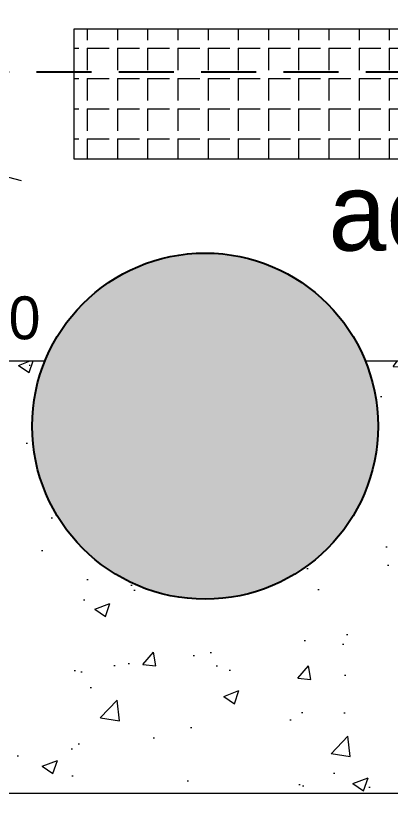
# Model space of a CAD drawing. Header units: centimetres. Extents: x -72470 to -43129, y -18750 to -16337.
# Drawn here: x -62826.5 to -62739.8, y -17311.1 to -17124.7 of the extents above; entities that cross this region are included whole.
import ezdxf

# ---------------------------------------------------------------- set-up
doc = ezdxf.new("R2010")
doc.units = ezdxf.units.CM
doc.header["$MEASUREMENT"] = 0
doc.linetypes.add('DUZ', pattern=[0])
doc.linetypes.add('HIDDENX2', pattern=[19.049999999999997, 12.7, -6.349999999999998])
doc.layers.get('0').update_dxf_attribs({"linetype": 'DUZ', "lineweight": 0})
doc.layers.get('Defpoints').update_dxf_attribs({"lineweight": 0})
for name, color, linetype in [('11-021_500-BLOK B-str_zemin_kat$0$2DKOLON', 4, 'Continuous'), ('11-021_500-BLOK B-str_zemin_kat$0$2DTARAMA1', 253, 'Continuous'), ('S2000-002 Çizgi', 7, 'Continuous')]:
    doc.layers.add(name, color=color, linetype=linetype)
doc.layers.add('M-OLCU-IC', color=155, linetype='Continuous', lineweight=0)
doc.layers.add('TEFRIS', color=30, linetype='Continuous', lineweight=9)
doc.styles.add('ARIAL', font='arial.ttf', dxfattribs={"width": 0.6})
doc.styles.add('TAKSİM', font='GOTHIC.TTF', dxfattribs={"height": 20})
doc.dimstyles.new('E_100', dxfattribs={"dimtxt": 10, "dimasz": 10, "dimexe": 5, "dimexo": 30, "dimgap": 3, "dimtad": 1, "dimtoh": 1, "dimdec": 0, "dimzin": 12, "dimdsep": 46, "dimtxsty": 'ARIAL', "dimblk": 'OBLIQUE', "dimcen": 5, "dimdle": 1, "dimclrt": 256, "dimadec": 0, "dimazin": 3, "dimtfac": 1, "dimtdec": 0, "dimtofl": 0, "dimtmove": 2, "dimatfit": 3, "dimldrblk": 'OBLIQUE', "dimfxl": 5, "dimtolj": 1, "dimtzin": 0, "dimarcsym": 0})

# ---------------------------------------------------------------- blocks, each defined once
blk = doc.blocks.new('_OBLIQUE')
at = {"layer": 'M-OLCU-IC', "linetype": 'ByBlock'}
for p, q in [((-0.5, -0.5), (0.5, 0.5)), ((0, 0), (0, 0))]:
    blk.add_line(p, q, dxfattribs=at)
blk = doc.blocks.new('*D84')
at = {"color": 0, "linetype": 'Continuous', "lineweight": -2, "transparency": 16777216}
for p, q in [((-63025.86045287304, -17334.34602291379), (-63025.86045287304, -17342.56599142592)), ((-61102.81231598725, -17334.34602291568), (-61102.81231598725, -17342.56599142592)), ((-63026.86045287304, -17337.56599142592), (-61101.81231598725, -17337.56599142592))]:
    blk.add_line(p, q, dxfattribs=at)
at = {"layer": 'Defpoints', "color": 0, "linetype": 'Continuous', "transparency": 16777216}
for p in [(-63025.86045287304, -17304.34602291379), (-61102.81231598725, -17304.34602291568), (-61102.81231598725, -17337.56599142592)]:
    blk.add_point(p, dxfattribs=at)
at = {"color": 0, "linetype": 'Continuous', "lineweight": -2, "transparency": 16777216, "xscale": 10, "yscale": 10, "zscale": 10, "rotation": 180}
blk.add_blockref('_OBLIQUE', (-63025.86045287304, -17337.56599142592), dxfattribs=at)
at = {"color": 0, "linetype": 'Continuous', "lineweight": -2, "transparency": 16777216, "xscale": 10, "yscale": 10, "zscale": 10}
blk.add_blockref('_OBLIQUE', (-61102.81231598725, -17337.56599142592), dxfattribs=at)
at = {"linetype": 'Continuous', "transparency": 16777216, "insert": (-62064.33638443015, -17329.4568509075), "char_height": 10, "attachment_point": 5, "style": 'ARIAL'}
blk.add_mtext('\\A1;1923', dxfattribs=at)

msp = doc.modelspace()

# ---------------------------------------------------------------- hatches: boundary and pattern name
h = msp.add_hatch()
h.set_pattern_fill('ANGLE', color=256, angle=270.0000000000001)
h.set_pattern_definition([(270, (-68544.7759649331, -14910.8792413751), (6.985, 1.297690322819841e-14), [5.079999999999997, -1.904999999999999]), (360, (-68544.7759649331, -14910.8792413751), (-1.21997471109608e-14, 6.985), [5.079999999999996, -1.904999999999999])])
h.paths.add_polyline_path([(-62813.18033938704, -17127.65183808906), (-62813.18033938704, -17157.65183808906), (-62693.18033938704, -17157.65183808906), (-62693.18033938704, -17127.65183808906)])
h = msp.add_hatch()
h.set_pattern_fill('AR-CONC', color=256, scale=5)
h.set_pattern_definition([(49.99999999999999, (0, -12), (35.86300913003767, -3.137606749129755), [3.75, -41.25]), (355, (0, -12), (-6.937566680650001, 37.60960668500059), [3, -33]), (100.45144446, (2.98858405, -12.2614672), (28.9254423363556, 34.47199954843147), [3.187009599999999, -35.05710559999999]), (46.18420000000001, (0, -2), (53.36206653357862, -8.275964039653827), [5.625, -61.875]), (96.63563549, (4.44683725, -2.68966535), (46.73309728371142, 48.70593003872752), [4.7805171, -52.58568799999999]), (351.1841639899999, (0, -2), (46.73309725273866, 48.70593001349951), [4.5, -49.50000005]), (21, (5, -4.5), (29.84535260592308, -20.13094453326694), [3.75, -41.25]), (326.0000000000001, (5, -4.5), (12.16576659607909, 36.25750225234265), [3, -33]), (71.45144474, (7.487112700000001, -6.1775787), (42.01111883649855, 16.12655764031769), [3.1870095, -35.0571056]), (37.50000000000001, (0, -12), (0.6079927658645334, 16.64469269156557), [0, -32.59999999999999, 0, -33.5, 0, -33.125]), (7.499999999999999, (0, -12), (13.15347687210743, 19.72058559411801), [0, -19.1, 0, -31.85, 0, -12.625]), (327.5, (-11.15, -12), (26.69112180862045, -1.127743586718988), [0, -12.5, 0, -39, 0, -51.75]), (317.5, (-16.15, -12), (29.15930846711931, 5.005249116615886), [0, -16.25, 0, -25.9, 0, -36.75])])
edge = h.paths.add_edge_path(flags=17)
edge.add_spline(control_points=[(-63000.59777136804, -17224.93781082943), (-62999.41364008922, -17224.76911803876), (-62975.32572138096, -17221.53683973845), (-62946.77966866141, -17221.80891537102), (-62925.85871703495, -17217.42716224168)], knot_values=[145.1238663494258, 145.1238663494258, 145.1238663494258, 145.1238663494258, 148.1754165940361, 206.6461398008984, 206.6461398008984, 206.6461398008984, 206.6461398008984], degree=3, periodic=0)
edge.add_line((-62925.85871703495, -17217.42716224168), (-62925.85871703495, -17204.34602291379))
edge.add_line((-62925.85871703495, -17204.34602291379), (-62932.51297999248, -17204.34602291379))
edge.add_arc((-62952.09056465681, -17194.31017822033), 21.99999999999724, 207.140545782196, 332.85945421780394, ccw=False)
edge.add_line((-62971.66814932113, -17204.34602291379), (-62980.17639724302, -17204.34602291379))
edge.add_arc((-62999.75398190734, -17194.31017822033), 21.99999999999724, 207.140545782196, 332.85945421780394, ccw=False)
edge.add_line((-63019.33156657167, -17204.34602291379), (-63025.86045287304, -17204.34602291379))
edge.add_line((-63025.86045287304, -17204.34602291379), (-63025.86045287304, -17224.93781082944))
edge.add_line((-63025.86045287304, -17224.93781082944), (-63000.59777136806, -17224.93781082944))
edge = h.paths.add_edge_path(flags=16)
edge.add_spline(control_points=[(-62925.85871703495, -17217.42716224168), (-62946.77966866141, -17221.80891537102), (-62975.32572138096, -17221.53683973845), (-62999.41364008922, -17224.76911803876), (-63000.59777136804, -17224.93781082943)], knot_values=[145.1238663494258, 145.1238663494258, 145.1238663494258, 145.1238663494258, 203.5945895562882, 206.6461398008984, 206.6461398008984, 206.6461398008984, 206.6461398008984], degree=3, periodic=0)
edge.add_line((-63000.59777136806, -17224.93781082944), (-62925.85871703495, -17224.93781082944))
edge.add_line((-62925.85871703495, -17224.93781082944), (-62925.85871703495, -17217.42716224168))
edge = h.paths.add_edge_path()
edge.add_spline(control_points=[(-62898.36563170222, -17204.34602291372), (-62904.39054471967, -17211.07082708653), (-62914.15263180435, -17214.97540113121), (-62925.85871703495, -17217.42716224168)], knot_values=[112.4072250811205, 112.4072250811205, 112.4072250811205, 112.4072250811205, 145.1238663494258, 145.1238663494258, 145.1238663494258, 145.1238663494258], degree=3, periodic=0)
edge.add_line((-62925.85871703495, -17217.42716224168), (-62925.85871703495, -17224.93781082944))
edge.add_line((-62925.85871703495, -17224.93781082944), (-63000.59777136806, -17224.93781082944))
edge.add_spline(control_points=[(-63000.59777136804, -17224.93781082943), (-63009.58528071534, -17226.21818240657), (-63017.95942596269, -17227.98069402044), (-63025.86045287303, -17230.11510430332)], knot_values=[206.6461398008984, 206.6461398008984, 206.6461398008984, 206.6461398008984, 229.8072848849088, 229.8072848849088, 229.8072848849088, 229.8072848849088], degree=3, periodic=0)
edge.add_line((-63025.86045287304, -17230.11510430332), (-63025.86045287304, -17304.34602291379))
edge.add_line((-63025.86045287304, -17304.34602291379), (-62737.74342401414, -17304.36617192873))
edge.add_line((-62737.74342401414, -17304.36617192873), (-62737.74342401414, -17204.36617192873))
edge.add_line((-62737.74342401414, -17204.36617192873), (-62745.55702553138, -17204.36292320136))
edge.add_arc((-62784.73194810706, -17219.22770522283), 41.90031388135831, -16.21921756997392, 20.779067573055272, ccw=False)
edge.add_arc((-62782.81231581029, -17219.45817461847), 39.99394929273181, 196.6703255361228, 343.3296744638772, ccw=False)
edge.add_arc((-62782.59594904222, -17219.44742805441), 40.20433856620848, 157.9375905672828, 196.5965430335922, ccw=False)
edge.add_line((-62819.85633554484, -17204.34602291379), (-62898.36563170228, -17204.34602291379))
edge = h.paths.add_edge_path(flags=17)
edge.add_spline(control_points=[(-62925.85871703495, -17217.42716224168), (-62914.15263180435, -17214.97540113121), (-62904.39054471967, -17211.07082708653), (-62898.36563170222, -17204.34602291372)], knot_values=[112.4072250811205, 112.4072250811205, 112.4072250811205, 112.4072250811205, 145.1238663494258, 145.1238663494258, 145.1238663494258, 145.1238663494258], degree=3, periodic=0)
edge.add_line((-62898.36563170228, -17204.34602291379), (-62925.85871703495, -17204.34602291379))
edge.add_line((-62925.85871703495, -17204.34602291379), (-62925.85871703495, -17217.42716224168))
edge = h.paths.add_edge_path(flags=17)
edge.add_spline(control_points=[(-63025.86045287303, -17230.11510430332), (-63017.95942596269, -17227.98069402044), (-63009.58528071534, -17226.21818240657), (-63000.59777136804, -17224.93781082943)], knot_values=[206.6461398008984, 206.6461398008984, 206.6461398008984, 206.6461398008984, 229.8072848849088, 229.8072848849088, 229.8072848849088, 229.8072848849088], degree=3, periodic=0)
edge.add_line((-63000.59777136806, -17224.93781082944), (-63025.86045287304, -17224.93781082944))
edge.add_line((-63025.86045287304, -17224.93781082944), (-63025.86045287304, -17230.11510430332))
at = {"layer": '11-021_500-BLOK B-str_zemin_kat$0$2DTARAMA1'}
h = msp.add_hatch(dxfattribs=at)
h.set_pattern_fill('ANSI33', color=256, scale=100)
h.set_pattern_definition([(45, (-421164.1500468579, -192690.2066484655), (-17.67766952966369, 17.67766952966369), []), (45, (-421146.4723773579, -192690.2066484655), (-17.67766952966369, 17.67766952966369), [12.5, -6.25])])
edge = h.paths.add_edge_path()
edge.add_arc((-61102.81231581029, -17219.43709981061), 40, 0, 360)
edge = h.paths.add_edge_path()
edge.add_arc((-61942.81231581029, -17219.43709981061), 40, 0, 360)
edge = h.paths.add_edge_path()
edge.add_arc((-62782.81231581029, -17219.43709981061), 40, 0, 360)
edge = h.paths.add_edge_path()
edge.add_arc((-63622.81231581029, -17219.43709981061), 40, 0, 360)
h.paths.add_polyline_path([(-62490.34087514504, -17053.77368003472), (-62316.58439492678, -17053.77368003472), (-62316.58439492678, -17007.82211113978), (-62490.34087514504, -17007.82211113978)], flags=9)
h.paths.add_polyline_path([(-61637.13191769673, -17053.79925984381), (-61463.36520555481, -17053.79925984381), (-61463.36520555481, -17007.81699517807), (-61637.13191769673, -17007.81699517807)], flags=9)
h.paths.add_polyline_path([(-63330.34599110687, -17053.79925984381), (-63175.22593653655, -17053.79925984381), (-63175.22593653655, -17007.81699517807), (-63330.34599110687, -17007.81699517807)], flags=9)
edge = h.paths.add_edge_path()
edge.add_arc((-64462.81231581029, -17219.43709981061), 40, 0, 360)
edge = h.paths.add_edge_path()
edge.add_arc((-62782.81231581029, -18059.43709981061), 40, 0, 360)
edge = h.paths.add_edge_path()
edge.add_arc((-61942.81231581029, -18059.43709981061), 40, 0, 360)
edge = h.paths.add_edge_path()
edge.add_arc((-61102.81231581029, -18059.43709981061), 40, 0, 360)

# ---------------------------------------------------------------- linework, layer by layer
msp.add_lwpolyline([(-62693.18033938704, -17157.65183808906), (-62693.18033938704, -17127.65183808906), (-62813.18033938704, -17127.65183808906), (-62813.18033938704, -17157.65183808906)], close=True)
at = {"layer": '11-021_500-BLOK B-str_zemin_kat$0$2DKOLON', "linetype": 'Continuous'}
msp.add_circle((-62782.81231581029, -17219.43709981061), 40, dxfattribs=at)
at = {"layer": 'S2000-002 Çizgi', "linetype": 'HIDDENX2'}
msp.add_lwpolyline([(-62856.31666312426, -16937.65183808906), (-62504.31666312426, -16937.65183808906), (-62504.31666312426, -17137.65183808906), (-62856.31666312426, -17137.65183808906)], close=True, dxfattribs=at)
at = {"layer": 'TEFRIS', "color": 0, "linetype": 'Continuous'}
msp.add_lwpolyline([(-62745.76145027284, -17204.36283820595), (-62737.74342401414, -17204.36617192873), (-62737.74342401414, -17304.36617192873), (-63025.86045287304, -17304.34602291379), (-63025.86045287304, -17204.34602291379), (-62819.85633554484, -17204.34602291379)], dxfattribs=at)
msp.add_spline([(-62825.3061267868, -17162.75186438685), (-62891.93058096047, -17162.75186438685), (-62891.93058096047, -17188.733055325), (-62997.01311488863, -17224.4570927807), (-63095.05405521201, -17260.1811302364)], degree=3, dxfattribs=at)

# ---------------------------------------------------------------- texts
at = {"style": 'TAKSİM'}
for s, height, p in [('açık mutfak', 18, (-62754.27410964747, -17178.86300577921)), ('M20', 9.9, (-62846.64794100455, -17199.35178953611, -0.0008635203109835583))]:
    msp.add_text(s, height=height, dxfattribs=at).set_placement(p)

# ---------------------------------------------------------------- dimensions: what is measured, and where the dimension line sits
at = {"color": 0, "linetype": 'Continuous'}
dim = msp.add_linear_dim(base=(-61102.81231598725, -17337.56599142592), p1=(-63025.86045287304, -17304.34602291379), p2=(-61102.81231598725, -17304.34602291568), dimstyle='E_100', dxfattribs=at)
dim.commit()
dim.dimension.update_dxf_attribs({"geometry": '*D84', "text_midpoint": (-62064.33638443015, -17329.4568509075)})

doc.saveas('drawing.dxf')
